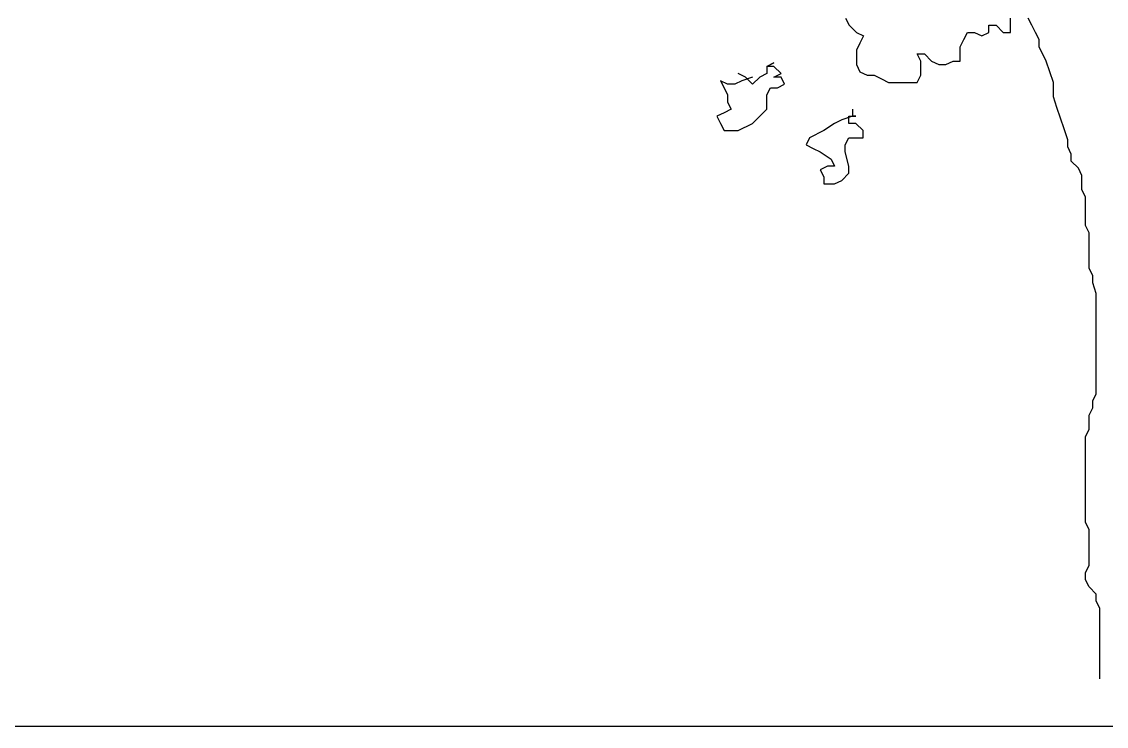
# Model space of a CAD drawing. Extents: x -72339 to 59654, y -38057 to 42097.
# Drawn here: x 5908 to 9096, y -6083 to -4011 of the extents above; entities that cross this region are included whole.
import ezdxf

# ---------------------------------------------------------------- set-up
doc = ezdxf.new("R2010")
doc.units = 0
doc.header["$MEASUREMENT"] = 0
doc.layers.get('0').update_dxf_attribs({"linetype": 'CONTINUOUS'})

# ---------------------------------------------------------------- blocks, each defined once
blk = doc.blocks.new('T')
for p, q in [((1801.8, 2652.8), (1819.3, 2617.7)), ((1819.3, 2617.7), (1854.4, 2582.7)), ((2503.4, 2582.7), (2503.4, 2617.7)), ((2503.4, 2617.7), (2538.5, 2617.7)), ((2538.5, 2617.7), (2573.5, 2582.7)), ((2608.6, 2582.7), (2608.6, 2652.8)), ((2713.9, 2617.7), (2696.3, 2652.8)), ((2731.4, 2582.7), (2713.9, 2617.7)), ((1854.4, 2582.7), (1889.5, 2565.1)), ((1889.5, 2565.1), (1872, 2530.1)), ((2380.6, 2547.6), (2398.1, 2582.7)), ((2398.1, 2582.7), (2433.2, 2582.7)), ((2433.2, 2582.7), (2468.3, 2565.1)), ((2468.3, 2565.1), (2503.4, 2582.7)), ((2573.5, 2582.7), (2608.6, 2582.7)), ((2748.9, 2547.6), (2731.4, 2582.7)), ((1872, 2530.1), (1854.4, 2495)), ((2363.1, 2512.5), (2380.6, 2547.6)), ((2363.1, 2442.4), (2363.1, 2512.5)), ((2748.9, 2512.5), (2748.9, 2547.6)), ((2784, 2442.4), (2748.9, 2512.5)), ((1854.4, 2495), (1854.4, 2424.9)), ((2170.1, 2442.4), (2152.6, 2477.5)), ((2152.6, 2477.5), (2187.7, 2477.5)), ((2187.7, 2477.5), (2222.7, 2442.4)), ((1415.7, 2415.8), (1450.6, 2433.2)), ((1450.6, 2433.2), (1415.7, 2415.8)), ((1450.6, 2415.8), (1415.7, 2415.8)), ((1415.7, 2415.8), (1415.7, 2380.9)), ((1485.6, 2380.9), (1450.6, 2415.8)), ((1854.4, 2424.9), (1872, 2389.8)), ((2170.1, 2372.3), (2170.1, 2442.4)), ((2222.7, 2442.4), (2257.8, 2424.9)), ((2257.8, 2424.9), (2292.9, 2424.9)), ((2292.9, 2424.9), (2328, 2442.4)), ((2328, 2442.4), (2363.1, 2442.4)), ((2801.6, 2389.8), (2784, 2442.4)), ((1223.6, 2328.5), (1188.6, 2346)), ((1188.6, 2346), (1206.1, 2311)), ((1293.4, 2346), (1258.5, 2328.5)), ((1310.9, 2363.4), (1276, 2380.9)), ((1345.8, 2363.4), (1293.4, 2346)), ((1345.8, 2328.5), (1310.9, 2363.4)), ((1380.8, 2363.4), (1345.8, 2328.5)), ((1415.7, 2380.9), (1380.8, 2363.4)), ((1450.6, 2363.4), (1485.6, 2380.9)), ((1485.6, 2363.4), (1450.6, 2363.4)), ((1503, 2328.5), (1485.6, 2363.4)), ((1872, 2389.8), (1907, 2372.3)), ((1907, 2372.3), (1942.1, 2372.3)), ((1942.1, 2372.3), (1977.2, 2354.7)), ((1977.2, 2354.7), (2012.3, 2337.2)), ((2152.6, 2337.2), (2170.1, 2372.3)), ((2819.1, 2337.2), (2801.6, 2389.8)), ((1206.1, 2311), (1223.6, 2276.1)), ((1258.5, 2328.5), (1223.6, 2328.5)), ((1415.7, 2276.1), (1433.2, 2311)), ((1433.2, 2311), (1468.1, 2311)), ((1468.1, 2311), (1503, 2328.5)), ((2012.3, 2337.2), (2152.6, 2337.2)), ((2819.1, 2267.1), (2819.1, 2337.2)), ((1223.6, 2276.1), (1223.6, 2241.2)), ((1223.6, 2241.2), (1241, 2206.3)), ((1415.7, 2206.3), (1415.7, 2276.1)), ((2836.6, 2214.5), (2819.1, 2267.1)), ((1206.1, 2188.8), (1171.2, 2171.4)), ((1241, 2206.3), (1206.1, 2188.8)), ((1380.8, 2171.4), (1415.7, 2206.3)), ((1834.9, 2206.3), (1834.9, 2171.4)), ((2854.2, 2161.9), (2836.6, 2214.5)), ((1171.2, 2171.4), (1188.6, 2136.4)), ((1188.6, 2136.4), (1206.1, 2101.5)), ((1276, 2101.5), (1345.8, 2136.4)), ((1345.8, 2136.4), (1380.8, 2171.4)), ((1747.6, 2136.4), (1695.2, 2101.5)), ((1782.5, 2153.9), (1747.6, 2136.4)), ((1834.9, 2171.4), (1782.5, 2153.9)), ((1817.4, 2136.4), (1817.4, 2171.4)), ((1817.4, 2171.4), (1852.3, 2171.4)), ((1852.3, 2136.4), (1817.4, 2136.4)), ((1852.3, 2171.4), (1834.9, 2171.4)), ((1887.3, 2101.5), (1852.3, 2136.4)), ((2871.7, 2109.3), (2854.2, 2161.9)), ((1206.1, 2101.5), (1276, 2101.5)), ((1695.2, 2101.5), (1625.3, 2066.6)), ((1887.3, 2066.6), (1887.3, 2101.5)), ((2889.3, 2056.7), (2871.7, 2109.3)), ((1625.3, 2066.6), (1607.8, 2031.7)), ((1607.8, 2031.7), (1642.8, 2014.2)), ((1799.9, 2031.7), (1817.4, 2066.6)), ((1799.9, 1996.8), (1799.9, 2031.7)), ((1817.4, 2066.6), (1887.3, 2066.6)), ((2889.3, 2021.6), (2889.3, 2056.7)), ((2906.8, 1986.5), (2889.3, 2021.6)), ((1642.8, 2014.2), (1677.7, 1996.8)), ((1677.7, 1996.8), (1730.1, 1961.8)), ((1817.4, 1926.9), (1799.9, 1996.8)), ((2906.8, 1951.5), (2906.8, 1986.5)), ((1712.6, 1926.9), (1677.7, 1909.5)), ((1747.6, 1926.9), (1712.6, 1926.9)), ((1730.1, 1961.8), (1747.6, 1926.9)), ((1817.4, 1892), (1817.4, 1926.9)), ((2941.9, 1916.4), (2906.8, 1951.5)), ((2959.4, 1881.3), (2941.9, 1916.4)), ((1677.7, 1909.5), (1695.2, 1874.6)), ((1695.2, 1874.6), (1695.2, 1839.6)), ((1782.5, 1857.1), (1817.4, 1892)), ((2959.4, 1811.2), (2959.4, 1881.3)), ((1695.2, 1839.6), (1747.6, 1839.6)), ((1747.6, 1839.6), (1782.5, 1857.1)), ((2977, 1776.1), (2959.4, 1811.2)), ((2977, 1635.9), (2977, 1776.1)), ((2994.5, 1600.8), (2977, 1635.9)), ((2994.5, 1425.5), (2994.5, 1600.8)), ((3012, 1390.4), (2994.5, 1425.5)), ((3012, 1355.3), (3012, 1390.4)), ((3029.6, 1302.7), (3012, 1355.3)), ((3029.6, 811.8), (3029.6, 1302.7)), ((3012, 776.8), (3029.6, 811.8)), ((3012, 741.7), (3012, 776.8)), ((2994.5, 706.6), (3012, 741.7)), ((2994.5, 636.5), (2994.5, 706.6)), ((2977, 601.4), (2994.5, 636.5)), ((2977, 180.6), (2977, 601.4)), ((2994.5, 145.6), (2977, 180.6)), ((2994.5, -29.8), (2994.5, 145.6)), ((2977, -64.8), (2994.5, -29.8)), ((2977, -99.9), (2977, -64.8)), ((2994.5, -135), (2977, -99.9)), ((3029.6, -170), (2994.5, -135)), ((3029.6, -205.1), (3029.6, -170)), ((3047.1, -240.2), (3029.6, -205.1)), ((3047.1, -585.1), (3047.1, -240.2))]:
    blk.add_line(p, q)

msp = doc.modelspace()

# ---------------------------------------------------------------- linework, layer by layer
msp.add_line((-346.2, -6083.2), (59653.8, -6083.2))
msp.add_line((-346.2, -6083.2), (59653.8, -6083.2))

# ---------------------------------------------------------------- block references
at = {"xscale": 0.6000000000931323, "yscale": 0.5999999999767169, "zscale": 0.6}
msp.add_blockref('T', (7248.5, -5592.1), dxfattribs=at)

doc.saveas('drawing.dxf')
